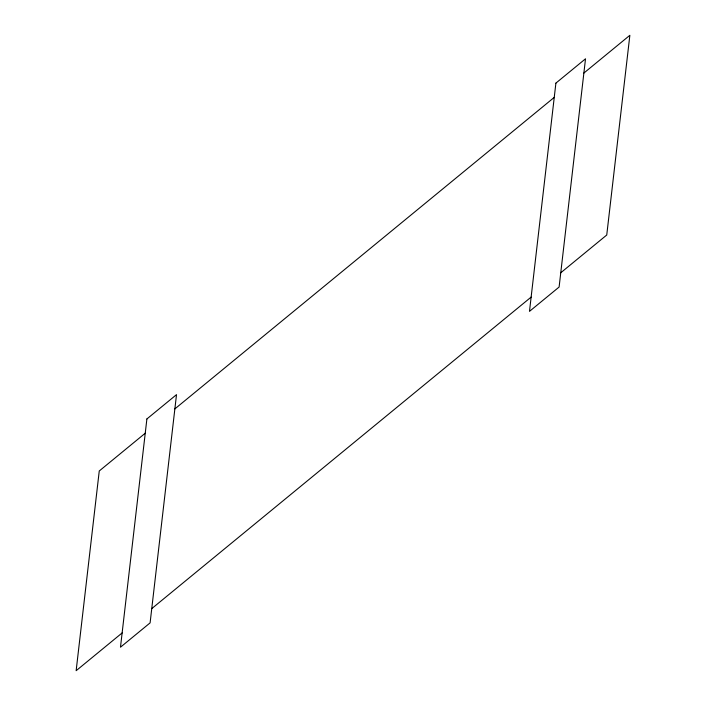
<?xml version="1.0" encoding="UTF-8"?>
<svg xmlns="http://www.w3.org/2000/svg" width="706" height="706" viewBox="0 0 706 706"><rect width="100%" height="100%" fill="white"/><g stroke="black" fill="none" stroke-linecap="round" stroke-linejoin="round"><path stroke-width="1.06" d="M145.242 433.219L99.255 470.981L76.142 670.7L122.129 632.938M174.867 408.898L554.245 97.384M583.871 73.062L629.858 35.3L606.745 235.019L560.758 272.781M151.755 608.616L531.133 297.102M146.892 418.958L120.479 647.208L150.104 622.877L176.518 394.628L146.892 418.958M555.896 83.123L529.482 311.372L559.108 287.042L585.521 58.792L555.896 83.123"/></g></svg>
